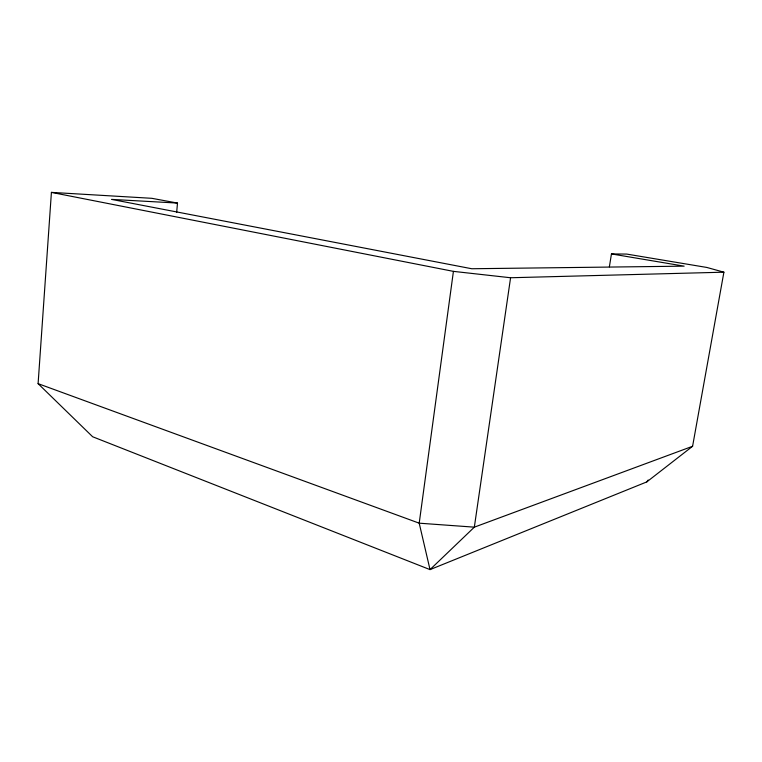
<?xml version="1.0" encoding="UTF-8"?>
<svg xmlns="http://www.w3.org/2000/svg" width="762" height="762" viewBox="0 0 762 762"><rect width="100%" height="100%" fill="white"/><g stroke="black" fill="none" stroke-linecap="round" stroke-linejoin="round"><path stroke-width="1.14" d="M609.381 266.795L611.457 253.927L626.707 254.079L706.841 267.452L723.9 272.186L692.591 446.275L646.776 481.917L430.025 569.614L92.65 436.759L38.1 383.648L51.416 192.386L151.819 198.31L177.498 203.073L176.66 212.417M51.416 192.386L453.419 271.367L419.205 523.18L430.025 569.614L474.335 527.161L692.591 446.275M723.9 272.186L510.578 277.749L474.335 527.161L419.205 523.18L38.1 383.648M646.776 481.917L648.176 480.022M177.498 203.073L111.49 199.387L471.783 268.748L684.152 266.157L611.457 253.927M453.419 271.367L510.578 277.749"/></g></svg>
